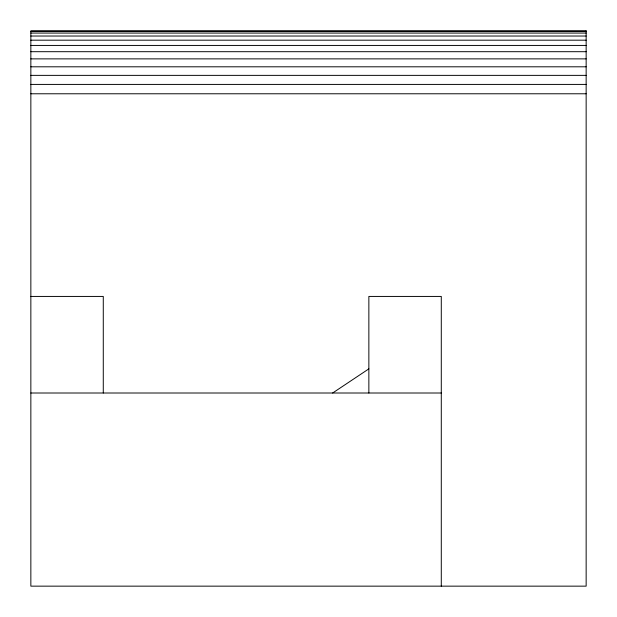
<?xml version="1.0" encoding="UTF-8"?>
<svg xmlns="http://www.w3.org/2000/svg" width="617" height="617" viewBox="0 0 617 617"><rect width="100%" height="100%" fill="white"/><g stroke="black" fill="none" stroke-linecap="round" stroke-linejoin="round"><path stroke-width="0.93" d="M332.64 393.006L368.858 368.858M30.85 31.32L586.15 31.32M30.85 33.063L586.15 33.063M30.85 36.033L586.15 36.033M30.85 40.182L586.15 40.182M30.85 45.434L586.15 45.434M30.85 51.697L586.15 51.697M30.85 58.87L586.15 58.87M30.85 66.806L586.15 66.806M30.85 75.367L586.15 75.367M30.85 84.413L586.15 84.413M30.85 93.776L586.15 93.776M30.85 296.43L103.278 296.43L103.278 393.006M30.85 393.006L441.286 393.006M441.286 586.15L441.286 296.43L368.858 296.43L368.858 393.006M586.15 30.85L30.85 30.85L30.85 586.15L586.15 586.15L586.15 30.85"/></g></svg>
